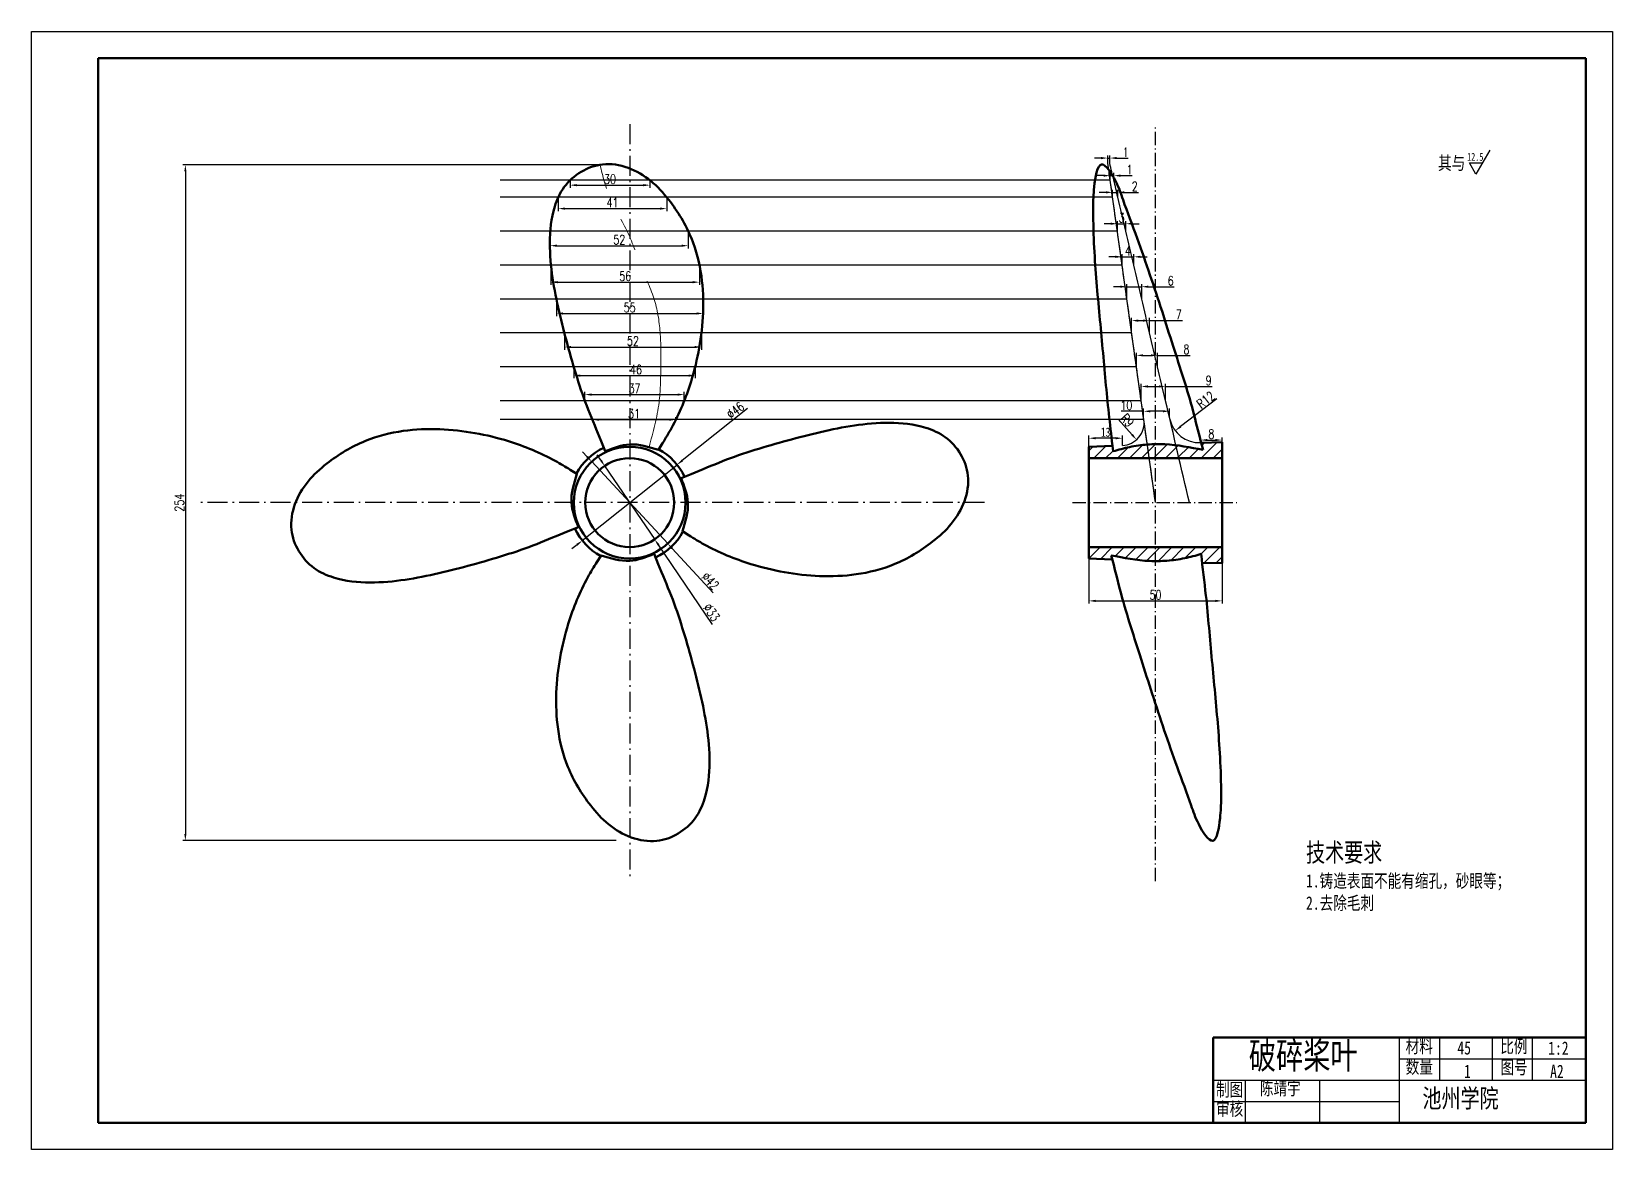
# Model space of a CAD drawing. Header units: millimetres. Extents: x 1792 to 7248, y 521 to 3207.
# Drawn here: x 2892 to 3486, y 521 to 941 of the extents above; entities that cross this region are included whole.
import ezdxf

# ---------------------------------------------------------------- set-up
doc = ezdxf.new("R2010")
doc.units = ezdxf.units.MM
for name, pattern in [('CEN10', [15.8, 10, -2.5, 0.8, -2.5]), ('CENTER', [50.8, 31.75, -6.35, 6.35, -6.35]), ('CENTERX2', [101.6, 63.5, -12.7, 12.7, -12.7])]:
    doc.linetypes.add(name, pattern=pattern)
doc.layers.add('0CENTER', color=3, linetype='CENTER')
doc.layers.add('TEXT', color=4, linetype='Continuous')
for name, color, linetype, lineweight in [('文字层', 7, 'Continuous', 25), ('标注层', 3, 'Continuous', 25), ('点划线', 1, 'CENTERX2', 9), ('粗实线', 7, 'Continuous', 50)]:
    doc.layers.add(name, color=color, linetype=linetype, lineweight=lineweight)
doc.styles.get("Standard").update_dxf_attribs({"font": 'txt.shx', "width": 0.75, "bigfont": 'gbcbig.shx'})
doc.dimstyles.new('GB-3.5', dxfattribs={"dimtxt": 3.5, "dimasz": 2.5, "dimexe": 1, "dimexo": 0, "dimgap": 0.5, "dimtad": 1, "dimdec": 0, "dimdsep": 46, "dimtxsty": 'Standard', "dimcen": 0, "dimclrt": 7, "dimadec": 0, "dimazin": 2, "dimtfac": 1, "dimtdec": 0, "dimtmove": 0, "dimatfit": 3, "dimfxl": 1, "dimarcsym": 0})

# ---------------------------------------------------------------- blocks, each defined once
blk = doc.blocks.new('*D12')
at = {"color": 0, "lineweight": -2, "transparency": 16777216}
for p, q in [((3293.62, 893.59), (3291.12, 893.59)), ((3296.12, 891.61), (3296.12, 894.59)), ((3296.12, 893.59), (3296.89, 893.59)), ((3296.89, 891.61), (3296.89, 894.59)), ((3299.39, 893.59), (3303.76, 893.59))]:
    blk.add_line(p, q, dxfattribs=at)
at = {"color": 0, "transparency": 16777216}
for points in [[(3293.62, 894), (3293.62, 893.17), (3296.12, 893.59)], [(3299.39, 894), (3299.39, 893.17), (3296.89, 893.59)]]:
    blk.add_solid(points, dxfattribs=at)
at = {"layer": 'Defpoints', "color": 0, "transparency": 16777216}
for p in [(3296.12, 891.61), (3296.89, 893.59), (3296.89, 891.61)]:
    blk.add_point(p, dxfattribs=at)
at = {"color": 7, "transparency": 16777216, "insert": (3302.82, 895.84), "char_height": 3.5, "attachment_point": 5}
blk.add_mtext('1', dxfattribs=at)
blk = doc.blocks.new('*D13')
at = {"color": 0, "lineweight": -2, "transparency": 16777216}
for p, q in [((3294.52, 886.99), (3292.02, 886.99)), ((3297.02, 885.24), (3297.02, 887.99)), ((3297.02, 886.99), (3298.4, 886.99)), ((3298.4, 885.24), (3298.4, 887.99)), ((3300.9, 886.99), (3305.27, 886.99))]:
    blk.add_line(p, q, dxfattribs=at)
at = {"color": 0, "transparency": 16777216}
for points in [[(3294.52, 887.4), (3294.52, 886.57), (3297.02, 886.99)], [(3300.9, 887.4), (3300.9, 886.57), (3298.4, 886.99)]]:
    blk.add_solid(points, dxfattribs=at)
at = {"layer": 'Defpoints', "color": 0, "transparency": 16777216}
for p in [(3297.02, 885.24), (3298.4, 886.99), (3298.4, 885.24)]:
    blk.add_point(p, dxfattribs=at)
at = {"color": 7, "transparency": 16777216, "insert": (3304.33, 889.24), "char_height": 3.5, "attachment_point": 5}
blk.add_mtext('1', dxfattribs=at)
blk = doc.blocks.new('*D14')
at = {"color": 0, "lineweight": -2, "transparency": 16777216}
for p, q in [((3295.41, 880.7), (3292.91, 880.7)), ((3297.91, 878.86), (3297.91, 881.7)), ((3297.91, 880.7), (3299.88, 880.7)), ((3299.88, 878.86), (3299.88, 881.7)), ((3302.38, 880.7), (3307.63, 880.7))]:
    blk.add_line(p, q, dxfattribs=at)
at = {"color": 0, "transparency": 16777216}
for points in [[(3295.41, 881.12), (3295.41, 880.28), (3297.91, 880.7)], [(3302.38, 881.12), (3302.38, 880.28), (3299.88, 880.7)]]:
    blk.add_solid(points, dxfattribs=at)
at = {"layer": 'Defpoints', "color": 0, "transparency": 16777216}
for p in [(3299.88, 880.7), (3297.91, 878.86), (3299.88, 878.86)]:
    blk.add_point(p, dxfattribs=at)
at = {"color": 7, "transparency": 16777216, "insert": (3306.25, 882.95), "char_height": 3.5, "attachment_point": 5}
blk.add_mtext('2', dxfattribs=at)
blk = doc.blocks.new('*D15')
at = {"color": 0, "lineweight": -2, "transparency": 16777216}
for p, q in [((3297.2, 868.91), (3294.7, 868.91)), ((3299.7, 866.11), (3299.7, 869.91)), ((3299.7, 868.91), (3302.87, 868.91)), ((3302.87, 866.11), (3302.87, 869.91)), ((3305.37, 868.91), (3307.87, 868.91))]:
    blk.add_line(p, q, dxfattribs=at)
at = {"color": 0, "transparency": 16777216}
for points in [[(3297.2, 869.33), (3297.2, 868.49), (3299.7, 868.91)], [(3305.37, 869.33), (3305.37, 868.49), (3302.87, 868.91)]]:
    blk.add_solid(points, dxfattribs=at)
at = {"layer": 'Defpoints', "color": 0, "transparency": 16777216}
for p in [(3302.87, 868.91), (3299.7, 866.11), (3302.87, 866.11)]:
    blk.add_point(p, dxfattribs=at)
at = {"color": 7, "transparency": 16777216, "insert": (3301.29, 871.16), "char_height": 3.5, "attachment_point": 5}
blk.add_mtext('3', dxfattribs=at)
blk = doc.blocks.new('*D16')
at = {"color": 0, "lineweight": -2, "transparency": 16777216}
for p, q in [((3299, 856.48), (3296.5, 856.48)), ((3301.5, 853.36), (3301.5, 857.48)), ((3301.5, 856.48), (3305.86, 856.48)), ((3305.86, 853.36), (3305.86, 857.48)), ((3308.36, 856.48), (3310.86, 856.48))]:
    blk.add_line(p, q, dxfattribs=at)
at = {"color": 0, "transparency": 16777216}
for points in [[(3299, 856.9), (3299, 856.07), (3301.5, 856.48)], [(3308.36, 856.9), (3308.36, 856.07), (3305.86, 856.48)]]:
    blk.add_solid(points, dxfattribs=at)
at = {"layer": 'Defpoints', "color": 0, "transparency": 16777216}
for p in [(3305.86, 856.48), (3301.5, 853.36), (3305.86, 853.36)]:
    blk.add_point(p, dxfattribs=at)
at = {"color": 7, "transparency": 16777216, "insert": (3303.68, 858.73), "char_height": 3.5, "attachment_point": 5}
blk.add_mtext('4', dxfattribs=at)
blk = doc.blocks.new('*D17')
at = {"color": 0, "lineweight": -2, "transparency": 16777216}
for p, q in [((3300.79, 845.25), (3298.29, 845.25)), ((3303.29, 840.61), (3303.29, 846.25)), ((3303.29, 845.25), (3308.85, 845.25)), ((3308.85, 840.61), (3308.85, 846.25)), ((3311.35, 845.25), (3321.08, 845.25))]:
    blk.add_line(p, q, dxfattribs=at)
at = {"color": 0, "transparency": 16777216}
for points in [[(3300.79, 845.66), (3300.79, 844.83), (3303.29, 845.25)], [(3311.35, 845.66), (3311.35, 844.83), (3308.85, 845.25)]]:
    blk.add_solid(points, dxfattribs=at)
at = {"layer": 'Defpoints', "color": 0, "transparency": 16777216}
for p in [(3308.85, 845.25), (3303.29, 840.61), (3308.85, 840.61)]:
    blk.add_point(p, dxfattribs=at)
at = {"color": 7, "transparency": 16777216, "insert": (3319.7, 847.5), "char_height": 3.5, "attachment_point": 5}
blk.add_mtext('6', dxfattribs=at)
blk = doc.blocks.new('*D18')
at = {"color": 0, "lineweight": -2, "transparency": 16777216}
for p, q in [((3305.08, 827.86), (3305.08, 833.5)), ((3307.58, 832.5), (3309.34, 832.5)), ((3311.84, 827.86), (3311.84, 833.5)), ((3311.84, 832.5), (3324.16, 832.5))]:
    blk.add_line(p, q, dxfattribs=at)
at = {"color": 0, "transparency": 16777216}
for points in [[(3307.58, 832.92), (3307.58, 832.08), (3305.08, 832.5)], [(3309.34, 832.92), (3309.34, 832.08), (3311.84, 832.5)]]:
    blk.add_solid(points, dxfattribs=at)
at = {"layer": 'Defpoints', "color": 0, "transparency": 16777216}
for p in [(3311.84, 832.5), (3305.08, 827.86), (3311.84, 827.86)]:
    blk.add_point(p, dxfattribs=at)
at = {"color": 7, "transparency": 16777216, "insert": (3322.79, 834.75), "char_height": 3.5, "attachment_point": 5}
blk.add_mtext('7', dxfattribs=at)
blk = doc.blocks.new('*D19')
at = {"color": 0, "lineweight": -2, "transparency": 16777216}
for p, q in [((3306.87, 815.11), (3306.87, 820.45)), ((3314.83, 815.11), (3314.83, 820.45)), ((3309.37, 819.45), (3312.33, 819.45)), ((3314.83, 819.45), (3327.06, 819.45))]:
    blk.add_line(p, q, dxfattribs=at)
at = {"color": 0, "transparency": 16777216}
for points in [[(3309.37, 819.87), (3309.37, 819.03), (3306.87, 819.45)], [(3312.33, 819.87), (3312.33, 819.03), (3314.83, 819.45)]]:
    blk.add_solid(points, dxfattribs=at)
at = {"layer": 'Defpoints', "color": 0, "transparency": 16777216}
for p in [(3306.87, 815.11), (3314.83, 819.45), (3314.83, 815.11)]:
    blk.add_point(p, dxfattribs=at)
at = {"color": 7, "transparency": 16777216, "insert": (3325.68, 821.7), "char_height": 3.5, "attachment_point": 5}
blk.add_mtext('8', dxfattribs=at)
blk = doc.blocks.new('*D20')
at = {"color": 0, "lineweight": -2, "transparency": 16777216}
for p, q in [((3308.66, 802.36), (3308.66, 808.76)), ((3317.82, 802.36), (3317.82, 808.76)), ((3311.16, 807.76), (3315.32, 807.76)), ((3317.82, 807.76), (3335.35, 807.76))]:
    blk.add_line(p, q, dxfattribs=at)
at = {"color": 0, "transparency": 16777216}
for points in [[(3311.16, 808.18), (3311.16, 807.34), (3308.66, 807.76)], [(3315.32, 808.18), (3315.32, 807.34), (3317.82, 807.76)]]:
    blk.add_solid(points, dxfattribs=at)
at = {"layer": 'Defpoints', "color": 0, "transparency": 16777216}
for p in [(3308.66, 802.36), (3317.82, 807.76), (3317.82, 802.36)]:
    blk.add_point(p, dxfattribs=at)
at = {"color": 7, "transparency": 16777216, "insert": (3333.98, 810.01), "char_height": 3.5, "attachment_point": 5}
blk.add_mtext('9', dxfattribs=at)
blk = doc.blocks.new('*D21')
at = {"color": 0, "lineweight": -2, "transparency": 16777216}
for p, q in [((3289.04, 743.11), (3289.04, 726.19)), ((3339.04, 741.31), (3339.04, 726.19)), ((3291.54, 727.19), (3336.54, 727.19))]:
    blk.add_line(p, q, dxfattribs=at)
at = {"color": 0, "transparency": 16777216}
for points in [[(3291.54, 727.61), (3291.54, 726.77), (3289.04, 727.19)], [(3336.54, 727.61), (3336.54, 726.77), (3339.04, 727.19)]]:
    blk.add_solid(points, dxfattribs=at)
at = {"layer": 'Defpoints', "color": 0, "transparency": 16777216}
for p in [(3289.04, 743.11), (3339.04, 741.31), (3339.04, 727.19)]:
    blk.add_point(p, dxfattribs=at)
at = {"color": 7, "transparency": 16777216, "insert": (3314.04, 729.44), "char_height": 3.5, "attachment_point": 5}
blk.add_mtext('50', dxfattribs=at)
blk = doc.blocks.new('*D22')
at = {"color": 0, "lineweight": -2, "transparency": 16777216}
blk.add_line((3299.99, 795.51), (3305.23, 789.63), dxfattribs=at)
at = {"color": 0, "transparency": 16777216}
blk.add_solid([(3305.54, 789.91), (3304.92, 789.35), (3306.9, 787.77)], dxfattribs=at)
at = {"layer": 'Defpoints', "color": 0, "transparency": 16777216}
for p in [(3301.24, 794.11), (3306.9, 787.77)]:
    blk.add_point(p, dxfattribs=at)
at = {"color": 7, "transparency": 16777216, "insert": (3303.46, 795), "char_height": 3.5, "attachment_point": 5, "rotation": 311.74114}
blk.add_mtext('R9', dxfattribs=at)
blk = doc.blocks.new('*D23')
at = {"color": 0, "lineweight": -2, "transparency": 16777216}
for p, q in [((3309.56, 798.44), (3301.08, 798.44)), ((3309.56, 795.99), (3309.56, 799.44)), ((3316.81, 798.44), (3312.06, 798.44)), ((3319.31, 795.99), (3319.31, 799.44))]:
    blk.add_line(p, q, dxfattribs=at)
at = {"color": 0, "transparency": 16777216}
for points in [[(3312.06, 798.86), (3312.06, 798.03), (3309.56, 798.44)], [(3316.81, 798.86), (3316.81, 798.03), (3319.31, 798.44)]]:
    blk.add_solid(points, dxfattribs=at)
at = {"layer": 'Defpoints', "color": 0, "transparency": 16777216}
for p in [(3309.56, 795.99), (3319.31, 798.44), (3319.31, 795.99)]:
    blk.add_point(p, dxfattribs=at)
at = {"color": 7, "transparency": 16777216, "insert": (3303.11, 800.69), "char_height": 3.5, "attachment_point": 5}
blk.add_mtext('10', dxfattribs=at)
blk = doc.blocks.new('*D24')
at = {"color": 0, "lineweight": -2, "transparency": 16777216}
blk.add_line((3337.09, 803.11), (3323.47, 792.67), dxfattribs=at)
at = {"color": 0, "transparency": 16777216}
blk.add_solid([(3323.21, 793.01), (3323.72, 792.34), (3321.48, 791.15)], dxfattribs=at)
at = {"layer": 'Defpoints', "color": 0, "transparency": 16777216}
for p in [(3330.61, 798.15), (3321.48, 791.15)]:
    blk.add_point(p, dxfattribs=at)
at = {"color": 7, "transparency": 16777216, "insert": (3332.89, 802.73), "char_height": 3.5, "attachment_point": 5, "rotation": 37.46936}
blk.add_mtext('R12', dxfattribs=at)
blk = doc.blocks.new('*D26')
at = {"color": 0, "lineweight": -2, "transparency": 16777216}
for p, q in [((3330.98, 786.66), (3330.98, 788.63)), ((3333.48, 787.63), (3336.54, 787.63)), ((3339.04, 786.88), (3339.04, 788.63))]:
    blk.add_line(p, q, dxfattribs=at)
at = {"color": 0, "transparency": 16777216}
for points in [[(3333.48, 788.04), (3333.48, 787.21), (3330.98, 787.63)], [(3336.54, 788.04), (3336.54, 787.21), (3339.04, 787.63)]]:
    blk.add_solid(points, dxfattribs=at)
at = {"layer": 'Defpoints', "color": 0, "transparency": 16777216}
for p in [(3330.98, 786.66), (3339.04, 787.63), (3339.04, 786.88)]:
    blk.add_point(p, dxfattribs=at)
at = {"color": 7, "transparency": 16777216, "insert": (3335.01, 789.88), "char_height": 3.5, "attachment_point": 5}
blk.add_mtext('8', dxfattribs=at)
blk = doc.blocks.new('*D29')
at = {"layer": 'Defpoints', "color": 0, "transparency": 16777216}
for p in [(3102.18, 779.52), (3130.73, 748.71)]:
    blk.add_point(p, dxfattribs=at)
at = {"layer": '标注层', "color": 0, "lineweight": -2, "transparency": 16777216}
for p, q in [((3100.48, 781.35), (3098.78, 783.18)), ((3102.18, 779.52), (3130.73, 748.71)), ((3147.85, 730.23), (3132.42, 746.88))]:
    blk.add_line(p, q, dxfattribs=at)
at = {"layer": '标注层', "color": 0, "transparency": 16777216}
for points in [[(3100.78, 781.63), (3100.17, 781.07), (3102.18, 779.52)], [(3132.73, 747.16), (3132.12, 746.59), (3130.73, 748.71)]]:
    blk.add_solid(points, dxfattribs=at)
at = {"layer": '标注层', "color": 7, "transparency": 16777216, "insert": (3146.79, 734.69), "char_height": 3.5, "attachment_point": 5, "rotation": 312.81999}
blk.add_mtext('∅42', dxfattribs=at)
blk = doc.blocks.new('*D30')
at = {"layer": 'Defpoints', "color": 0, "transparency": 16777216}
for p in [(3107.05, 777.94), (3125.86, 750.28)]:
    blk.add_point(p, dxfattribs=at)
at = {"layer": '标注层', "color": 0, "lineweight": -2, "transparency": 16777216}
for p, q in [((3105.64, 780.01), (3104.24, 782.08)), ((3107.05, 777.94), (3125.86, 750.28)), ((3147.6, 718.3), (3127.26, 748.22))]:
    blk.add_line(p, q, dxfattribs=at)
at = {"layer": '标注层', "color": 0, "transparency": 16777216}
for points in [[(3105.99, 780.25), (3105.3, 779.78), (3107.05, 777.94)], [(3127.61, 748.45), (3126.92, 747.98), (3125.86, 750.28)]]:
    blk.add_solid(points, dxfattribs=at)
at = {"layer": '标注层', "color": 7, "transparency": 16777216, "insert": (3147.21, 722.88), "char_height": 3.5, "attachment_point": 5, "rotation": 304.2157}
blk.add_mtext('∅33', dxfattribs=at)
blk = doc.blocks.new('*D31')
at = {"layer": 'Defpoints', "color": 0, "transparency": 16777216}
for p in [(3111.35, 891.07), (2949.49, 637.16), (3111.35, 637.16)]:
    blk.add_point(p, dxfattribs=at)
at = {"layer": '标注层', "color": 0, "lineweight": -2, "transparency": 16777216}
for p, q in [((3111.35, 891.07), (2948.49, 891.07)), ((2949.49, 888.57), (2949.49, 639.66)), ((3111.35, 637.16), (2948.49, 637.16))]:
    blk.add_line(p, q, dxfattribs=at)
at = {"layer": '标注层', "color": 0, "transparency": 16777216}
for points in [[(2949.08, 888.57), (2949.91, 888.57), (2949.49, 891.07)], [(2949.08, 639.66), (2949.91, 639.66), (2949.49, 637.16)]]:
    blk.add_solid(points, dxfattribs=at)
at = {"layer": '标注层', "color": 7, "transparency": 16777216, "insert": (2947.24, 764.11), "char_height": 3.5, "attachment_point": 5, "rotation": 90}
blk.add_mtext('254', dxfattribs=at)
blk = doc.blocks.new('*D32')
at = {"layer": 'Defpoints', "color": 0, "transparency": 16777216}
for p in [(3094.06, 885.24), (3124.06, 885.24), (3124.06, 883.4)]:
    blk.add_point(p, dxfattribs=at)
at = {"layer": '标注层', "color": 0, "lineweight": -2, "transparency": 16777216}
for p, q in [((3094.06, 885.24), (3094.06, 882.4)), ((3124.06, 885.24), (3124.06, 882.4)), ((3096.56, 883.4), (3121.56, 883.4))]:
    blk.add_line(p, q, dxfattribs=at)
at = {"layer": '标注层', "color": 0, "transparency": 16777216}
for points in [[(3096.56, 883.82), (3096.56, 882.98), (3094.06, 883.4)], [(3121.56, 883.82), (3121.56, 882.98), (3124.06, 883.4)]]:
    blk.add_solid(points, dxfattribs=at)
at = {"layer": '标注层', "color": 7, "transparency": 16777216, "insert": (3109.06, 885.65), "char_height": 3.5, "attachment_point": 5}
blk.add_mtext('30', dxfattribs=at)
blk = doc.blocks.new('*D33')
at = {"layer": 'Defpoints', "color": 0, "transparency": 16777216}
for p in [(3089.64, 878.86), (3130.36, 878.86), (3130.36, 874.59)]:
    blk.add_point(p, dxfattribs=at)
at = {"layer": '标注层', "color": 0, "lineweight": -2, "transparency": 16777216}
for p, q in [((3089.64, 878.86), (3089.64, 873.59)), ((3092.14, 874.59), (3127.86, 874.59)), ((3130.36, 878.86), (3130.36, 873.59))]:
    blk.add_line(p, q, dxfattribs=at)
at = {"layer": '标注层', "color": 0, "transparency": 16777216}
for points in [[(3092.14, 875.01), (3092.14, 874.18), (3089.64, 874.59)], [(3127.86, 875.01), (3127.86, 874.18), (3130.36, 874.59)]]:
    blk.add_solid(points, dxfattribs=at)
at = {"layer": '标注层', "color": 7, "transparency": 16777216, "insert": (3110, 876.84), "char_height": 3.5, "attachment_point": 5}
blk.add_mtext('41', dxfattribs=at)
blk = doc.blocks.new('*D34')
at = {"layer": 'Defpoints', "color": 0, "transparency": 16777216}
for p in [(3086.62, 866.11), (3138.46, 866.11), (3138.46, 860.66)]:
    blk.add_point(p, dxfattribs=at)
at = {"layer": '标注层', "color": 0, "lineweight": -2, "transparency": 16777216}
for p, q in [((3086.62, 866.11), (3086.62, 859.66)), ((3138.46, 866.11), (3138.46, 859.66)), ((3089.12, 860.66), (3135.96, 860.66))]:
    blk.add_line(p, q, dxfattribs=at)
at = {"layer": '标注层', "color": 0, "transparency": 16777216}
for points in [[(3089.12, 861.08), (3089.12, 860.24), (3086.62, 860.66)], [(3135.96, 861.08), (3135.96, 860.24), (3138.46, 860.66)]]:
    blk.add_solid(points, dxfattribs=at)
at = {"layer": '标注层', "color": 7, "transparency": 16777216, "insert": (3112.54, 862.91), "char_height": 3.5, "attachment_point": 5}
blk.add_mtext('52', dxfattribs=at)
blk = doc.blocks.new('*D35')
at = {"layer": 'Defpoints', "color": 0, "transparency": 16777216}
for p in [(3086.88, 853.36), (3142.66, 853.36), (3142.66, 846.95)]:
    blk.add_point(p, dxfattribs=at)
at = {"layer": '标注层', "color": 0, "lineweight": -2, "transparency": 16777216}
for p, q in [((3086.88, 853.36), (3086.88, 845.95)), ((3142.66, 853.36), (3142.66, 845.95)), ((3089.38, 846.95), (3140.16, 846.95))]:
    blk.add_line(p, q, dxfattribs=at)
at = {"layer": '标注层', "color": 0, "transparency": 16777216}
for points in [[(3089.38, 847.37), (3089.38, 846.54), (3086.88, 846.95)], [(3140.16, 847.37), (3140.16, 846.54), (3142.66, 846.95)]]:
    blk.add_solid(points, dxfattribs=at)
at = {"layer": '标注层', "color": 7, "transparency": 16777216, "insert": (3114.77, 849.2), "char_height": 3.5, "attachment_point": 5}
blk.add_mtext('56', dxfattribs=at)
blk = doc.blocks.new('*D36')
at = {"layer": 'Defpoints', "color": 0, "transparency": 16777216}
for p in [(3088.9, 840.61), (3144.06, 840.61), (3144.06, 835.19)]:
    blk.add_point(p, dxfattribs=at)
at = {"layer": '标注层', "color": 0, "lineweight": -2, "transparency": 16777216}
for p, q in [((3088.9, 840.61), (3088.9, 834.19)), ((3144.06, 840.61), (3144.06, 834.19)), ((3091.4, 835.19), (3141.56, 835.19))]:
    blk.add_line(p, q, dxfattribs=at)
at = {"layer": '标注层', "color": 0, "transparency": 16777216}
for points in [[(3091.4, 835.6), (3091.4, 834.77), (3088.9, 835.19)], [(3141.56, 835.6), (3141.56, 834.77), (3144.06, 835.19)]]:
    blk.add_solid(points, dxfattribs=at)
at = {"layer": '标注层', "color": 7, "transparency": 16777216, "insert": (3116.45, 837.44), "char_height": 3.5, "attachment_point": 5}
blk.add_mtext('55', dxfattribs=at)
blk = doc.blocks.new('*D37')
at = {"layer": 'Defpoints', "color": 0, "transparency": 16777216}
for p in [(3091.91, 827.86), (3143.41, 827.86), (3143.41, 822.58)]:
    blk.add_point(p, dxfattribs=at)
at = {"layer": '标注层', "color": 0, "lineweight": -2, "transparency": 16777216}
for p, q in [((3091.91, 827.86), (3091.91, 821.58)), ((3143.41, 827.86), (3143.41, 821.58)), ((3094.41, 822.58), (3140.91, 822.58))]:
    blk.add_line(p, q, dxfattribs=at)
at = {"layer": '标注层', "color": 0, "transparency": 16777216}
for points in [[(3094.41, 822.99), (3094.41, 822.16), (3091.91, 822.58)], [(3140.91, 822.99), (3140.91, 822.16), (3143.41, 822.58)]]:
    blk.add_solid(points, dxfattribs=at)
at = {"layer": '标注层', "color": 7, "transparency": 16777216, "insert": (3117.66, 824.83), "char_height": 3.5, "attachment_point": 5}
blk.add_mtext('52', dxfattribs=at)
blk = doc.blocks.new('*D38')
at = {"layer": 'Defpoints', "color": 0, "transparency": 16777216}
for p in [(3095.45, 815.11), (3141.06, 815.11), (3141.06, 811.86)]:
    blk.add_point(p, dxfattribs=at)
at = {"layer": '标注层', "color": 0, "lineweight": -2, "transparency": 16777216}
for p, q in [((3095.45, 815.11), (3095.45, 810.86)), ((3141.06, 815.11), (3141.06, 810.86)), ((3097.95, 811.86), (3138.56, 811.86))]:
    blk.add_line(p, q, dxfattribs=at)
at = {"layer": '标注层', "color": 0, "transparency": 16777216}
for points in [[(3097.95, 812.27), (3097.95, 811.44), (3095.45, 811.86)], [(3138.56, 812.27), (3138.56, 811.44), (3141.06, 811.86)]]:
    blk.add_solid(points, dxfattribs=at)
at = {"layer": '标注层', "color": 7, "transparency": 16777216, "insert": (3118.81, 814.11), "char_height": 3.5, "attachment_point": 5}
blk.add_mtext('46', dxfattribs=at)
blk = doc.blocks.new('*D39')
at = {"layer": 'Defpoints', "color": 0, "transparency": 16777216}
for p in [(3102.4, 795.29), (3133.8, 795.29), (3133.8, 795.29)]:
    blk.add_point(p, dxfattribs=at)
at = {"layer": '标注层', "color": 0, "lineweight": -2, "transparency": 16777216}
for p, q in [((3102.4, 795.29), (3102.4, 796.29)), ((3133.8, 795.29), (3133.8, 796.29)), ((3104.9, 795.29), (3131.3, 795.29))]:
    blk.add_line(p, q, dxfattribs=at)
at = {"layer": '标注层', "color": 0, "transparency": 16777216}
for points in [[(3104.9, 795.71), (3104.9, 794.87), (3102.4, 795.29)], [(3131.3, 795.71), (3131.3, 794.87), (3133.8, 795.29)]]:
    blk.add_solid(points, dxfattribs=at)
at = {"layer": '标注层', "color": 7, "transparency": 16777216, "insert": (3118.1, 797.54), "char_height": 3.5, "attachment_point": 5}
blk.add_mtext('31', dxfattribs=at)

msp = doc.modelspace()

# ---------------------------------------------------------------- hatches: boundary and pattern name
at = {"layer": '标注层'}
h = msp.add_hatch(dxfattribs=at)
h.set_pattern_fill('ANSI31', color=256, style=0)
edge = h.paths.add_edge_path()
edge.add_spline(control_points=[(3311.68451, 780.83811), (3311.44334, 782.55544), (3311.20231, 784.2728), (3310.96135, 785.99016)], knot_values=[16.889535731, 16.889535731, 16.889535731, 16.889535731, 22.092091968, 22.092091968, 22.092091968, 22.092091968], degree=3, periodic=0)
edge.add_spline(control_points=[(3310.96135, 785.99016), (3308.72465, 785.72045), (3304.37211, 785.1954), (3300.15819, 783.98761), (3298.10971, 783.40048)], knot_values=[0, 0, 0, 0, 6.746446153, 13.128455593, 13.128455593, 13.128455593, 13.128455593], degree=3, periodic=0)
edge.add_line((3298.10971, 783.40048), (3297.87372, 785.46697))
edge.add_line((3297.87372, 785.46697), (3289.53983, 785.13361))
edge.add_line((3289.53983, 785.13361), (3289.03983, 785.11361))
edge.add_line((3289.03983, 785.11361), (3289.03983, 780.83811))
edge.add_line((3289.03983, 780.83811), (3311.68451, 780.83811))
h = msp.add_hatch(dxfattribs=at)
h.set_pattern_fill('ANSI31', color=256, style=0)
edge = h.paths.add_edge_path()
edge.add_spline(control_points=[(3314.03983, 786.06877), (3313.01575, 786.05338), (3311.99055, 786.022), (3310.96535, 785.99063)], knot_values=[0.000136404, 0.000136404, 0.000136404, 0.000136404, 3.07074675, 3.07074675, 3.07074675, 3.07074675], degree=3, periodic=0)
edge.add_line((3310.96535, 785.99063), (3311.68946, 780.83811))
edge.add_line((3311.68946, 780.83811), (3314.03983, 780.83811))
edge.add_line((3314.03983, 780.83811), (3314.03983, 786.06877))
edge = h.paths.add_edge_path()
edge.add_spline(control_points=[(3321.71857, 785.69027), (3320.32084, 785.85776), (3317.76791, 786.0794), (3315.20002, 786.08621), (3314.03983, 786.06877)], knot_values=[3.07074675, 3.07074675, 3.07074675, 3.07074675, 7.30107617, 10.77977412, 10.77977412, 10.77977412, 10.77977412], degree=3, periodic=0)
edge.add_line((3314.03983, 786.06877), (3314.03983, 780.83811))
edge.add_line((3314.03983, 780.83811), (3322.85408, 780.83811))
edge.add_spline(control_points=[(3322.85408, 780.83811), (3322.4753, 782.45543), (3322.09685, 784.07283), (3321.71857, 785.69027)], knot_values=[17.18136539, 17.18136539, 17.18136539, 17.18136539, 22.164616271, 22.164616271, 22.164616271, 22.164616271], degree=3, periodic=0)
h = msp.add_hatch(dxfattribs=at)
h.set_pattern_fill('ANSI31', color=256, style=0)
edge = h.paths.add_edge_path()
edge.add_line((3339.03983, 786.88161), (3331.19991, 786.64077))
edge.add_line((3331.19991, 786.64077), (3331.8991, 783.92095))
edge.add_spline(control_points=[(3331.8991, 783.92095), (3328.51191, 784.60152), (3325.12473, 785.2821), (3321.71857, 785.69027)], knot_values=[10.77977412, 10.77977412, 10.77977412, 10.77977412, 21.088757025, 21.088757025, 21.088757025, 21.088757025], degree=3, periodic=0)
edge.add_spline(control_points=[(3321.71857, 785.69027), (3322.09685, 784.07283), (3322.4753, 782.45543), (3322.85408, 780.83811)], knot_values=[17.18136539, 17.18136539, 17.18136539, 17.18136539, 22.164616271, 22.164616271, 22.164616271, 22.164616271], degree=3, periodic=0)
edge.add_line((3322.85408, 780.83811), (3339.03983, 780.83811))
edge.add_line((3339.03983, 780.83811), (3339.03983, 786.88161))
h = msp.add_hatch(dxfattribs=at)
h.set_pattern_fill('ANSI31', color=256, style=0)
edge = h.paths.add_edge_path()
edge.add_line((3314.03983, 747.38911), (3289.03983, 747.38911))
edge.add_line((3289.03983, 747.38911), (3289.03983, 743.09361))
edge.add_line((3289.03983, 743.09361), (3297.8032, 742.76288))
edge.add_spline(control_points=[(3297.8032, 742.76288), (3297.66976, 743.27707), (3297.5353, 743.79099), (3297.39952, 744.30456)], knot_values=[0, 0, 0, 0, 1.593657231, 1.593657231, 1.593657231, 1.593657231], degree=3, periodic=0)
edge.add_spline(control_points=[(3297.39952, 744.30456), (3302.17652, 743.34407), (3307.69609, 742.23428), (3313.28684, 742.14469), (3314.03983, 742.14473)], knot_values=[4.289351573, 4.289351573, 4.289351573, 4.289351573, 18.828663898, 21.088757025, 21.088757025, 21.088757025, 21.088757025], degree=3, periodic=0)
edge.add_line((3314.03983, 742.14473), (3314.03983, 747.38911))
edge = h.paths.add_edge_path()
edge.add_spline(control_points=[(3331.18898, 744.82049), (3331.3025, 743.73093), (3331.4219, 742.64199), (3331.54492, 741.55345)], knot_values=[219.785105539, 219.785105539, 219.785105539, 219.785105539, 223.071506048, 223.071506048, 223.071506048, 223.071506048], degree=3, periodic=0)
edge.add_line((3331.54492, 741.55345), (3339.03983, 741.31361))
edge.add_line((3339.03983, 741.31361), (3339.03983, 747.38911))
edge.add_line((3339.03983, 747.38911), (3314.03983, 747.38911))
edge.add_line((3314.03983, 747.38911), (3314.03983, 742.14473))
edge.add_spline(control_points=[(3314.03983, 742.14473), (3315.46891, 742.14481), (3316.90102, 742.18844), (3318.33313, 742.23208)], knot_values=[0, 0, 0, 0, 4.289351573, 4.289351573, 4.289351573, 4.289351573], degree=3, periodic=0)
edge.add_spline(control_points=[(3318.33313, 742.23208), (3320.57116, 742.50164), (3324.92509, 743.02606), (3329.14042, 744.23364), (3331.18898, 744.82049)], knot_values=[0, 0, 0, 0, 6.750326315, 13.132335755, 13.132335755, 13.132335755, 13.132335755], degree=3, periodic=0)

# ---------------------------------------------------------------- linework, layer by layer
at = {"color": 0}
for p, q in [((3314.03983, 764.11361), (3297.01754, 885.23861)), ((3289.03983, 785.11361), (3289.03983, 789.31583)), ((3299.07684, 788.31583), (3291.53983, 788.31583)), ((3301.57684, 785.61509), (3301.57684, 789.31583))]:
    msp.add_line(p, q, dxfattribs=at)
at = {"color": 2}
for centre, radius, start, end in [((3301.23711, 794.1083), 8.5, 272.29061004, 7.99786079), ((3330.61076, 798.14977), 11.5, 193.18834414, 271.83283951)]:
    msp.add_arc(centre, radius, start, end, dxfattribs=at)
for points, start_tangent, end_tangent in [([(3314.03983, 764.11361), (3308.66413, 802.36361), (3306.87223, 815.11361), (3305.08033, 827.86361), (3303.28883, 840.61361), (3301.49683, 853.36361), (3299.70483, 866.11361), (3297.91283, 878.86361), (3297.01683, 885.24361), (3296.12083, 891.61361)], (-0.139972551, 0.990155384), (-0.134359042, 0.990932716)), ([(3326.78983, 764.11361), (3317.81913, 802.36361), (3314.82823, 815.11361), (3311.83833, 827.86361), (3308.84743, 840.61361), (3305.85753, 853.36361), (3302.86683, 866.11361), (3299.87683, 878.86361), (3298.39383, 885.24361), (3296.88583, 891.61361)], (-0.230473378, 0.973078631), (-0.200100898, 0.979775296))]:
    msp.add_spline(points, degree=3, dxfattribs=dict(start_tangent=start_tangent, end_tangent=end_tangent))
at = {"color": 0}
for points in [[(3291.53983, 788.7325), (3291.53983, 787.89916), (3289.03983, 788.31583)], [(3299.07684, 788.7325), (3299.07684, 787.89916), (3301.57684, 788.31583)]]:
    msp.add_solid(points, dxfattribs=at)
at = {"layer": '0CENTER', "color": 4, "linetype": 'CEN10', "ltscale": 0.75}
for p, q in [((3116.45188, 906.30089), (3116.45188, 621.92222)), ((3249.73924, 764.11361), (2954.6885, 764.11361))]:
    msp.add_line(p, q, dxfattribs=at)
at = {"layer": '0CENTER', "color": 4, "linetype": 'CEN10', "ltscale": 0.5}
for p, q in [((3314.03983, 621.92222), (3314.03983, 906.30089)), ((3282.84068, 764.11361), (3344.58753, 764.11361))]:
    msp.add_line(p, q, dxfattribs=at)
at = {"layer": 'TEXT'}
for p, q in [((3297.01754, 885.23861), (3067.77807, 885.23861)), ((3297.91283, 878.86361), (3067.77807, 878.86361)), ((3299.70483, 866.11361), (3067.77807, 866.11361)), ((3301.49683, 853.36361), (3067.77807, 853.36361)), ((3303.28883, 840.61361), (3067.77807, 840.61361)), ((3305.08033, 827.86361), (3067.77807, 827.86361)), ((3306.87223, 815.11361), (3067.77807, 815.11361)), ((3308.66413, 802.36532), (3067.77807, 802.36532)), ((3309.65443, 795.29096), (3067.77807, 795.29096))]:
    msp.add_line(p, q, dxfattribs=at)
at = {"layer": '文字层'}
for p, q in [((3405.71861, 531.09767), (3405.71861, 563.09767)), ((3420.71861, 563.09767), (3420.71861, 547.09767)), ((3440.71861, 547.09767), (3440.71861, 563.09767)), ((3455.71861, 547.09767), (3455.71861, 563.09767)), ((3405.71861, 555.09767), (3475.71861, 555.09767)), ((3335.71861, 547.09767), (3475.71861, 547.09767)), ((3347.71861, 547.09767), (3347.71861, 531.09767)), ((3375.71861, 547.09767), (3375.71861, 531.09767)), ((3335.71861, 539.09767), (3405.71861, 539.09767))]:
    msp.add_line(p, q, dxfattribs=at)
at = {"layer": '标注层'}
for p, q in [((3431.96497, 891.84053), (3436.96497, 891.84053)), ((3434.46497, 887.53205), (3431.96497, 891.84053)), ((3439.68722, 896.53205), (3434.46497, 887.53205)), ((3099.61676, 802.36532), (3099.61676, 805.71256)), ((3102.11676, 804.71256), (3134.45887, 804.71256)), ((3136.95887, 802.36532), (3136.95887, 805.71256)), ((3160.69169, 799.50393), (3136.20819, 779.91798)), ((3098.64777, 749.87094), (3134.25599, 778.35628)), ((3096.69556, 748.30924), (3094.74336, 746.74754))]:
    msp.add_line(p, q, dxfattribs=at)
msp.add_lwpolyline([(2891.71861, 941.09767), (3485.71861, 941.09767), (3485.71861, 521.09767), (2891.71861, 521.09767)], close=True, dxfattribs=at)
for points in [[(3102.11676, 805.12923), (3102.11676, 804.29589), (3099.61676, 804.71256)], [(3134.45887, 805.12923), (3134.45887, 804.29589), (3136.95887, 804.71256)], [(3135.94791, 780.24335), (3136.46847, 779.59261), (3134.25599, 778.35628)], [(3096.43528, 748.63461), (3096.95585, 747.98387), (3098.64777, 749.87094)]]:
    msp.add_solid(points, dxfattribs=at)
at = {"layer": '点划线', "color": 6}
msp.add_spline([(3123.72577, 784.98217), (3127.49359, 801.81945), (3128.13746, 814.56941), (3127.94659, 827.31929), (3125.78259, 840.06945), (3120.75177, 852.81945), (3115.76159, 865.56945), (3109.18509, 878.31945), (3105.29959, 891.06945)], degree=3, dxfattribs=at)
at = {"layer": '粗实线'}
for p, q in [((2916.71861, 931.09767), (2916.71861, 531.09767)), ((2916.71861, 931.09767), (3475.71861, 931.09767)), ((3475.71861, 931.09767), (3475.71861, 531.09767)), ((3289.03983, 780.83811), (3339.03983, 780.83811)), ((3289.03983, 747.38911), (3339.03983, 747.38911)), ((3335.71861, 563.09767), (3335.71861, 531.09767)), ((3335.71861, 563.09767), (3410.71861, 563.09767)), ((3410.71861, 563.09767), (3475.71861, 563.09767)), ((3475.71861, 531.09767), (2916.71861, 531.09767))]:
    msp.add_line(p, q, dxfattribs=at)
at = {"layer": '粗实线', "color": 1}
for p, q in [((3105.71188, 787.24361), (3107.28768, 783.40048)), ((3297.67083, 787.24361), (3297.87372, 785.46697)), ((3094.12888, 776.44361), (3096.64453, 774.88969)), ((3093.32188, 753.37361), (3097.16501, 754.94941)), ((3138.77488, 751.78361), (3136.25922, 753.33753)), ((3104.12188, 741.79061), (3105.67579, 744.30627))]:
    msp.add_line(p, q, dxfattribs=at)
at = {"layer": '粗实线', "color": 1, "lineweight": 50}
for p, q in [((3128.78188, 786.43661), (3127.22796, 783.92095)), ((3297.87372, 785.46697), (3289.03983, 785.11361)), ((3289.03983, 785.11361), (3289.03983, 743.11361)), ((3298.10971, 783.40048), (3297.87372, 785.46697)), ((3331.8991, 783.92095), (3331.00483, 787.39961)), ((3339.03983, 786.88161), (3331.19991, 786.64077)), ((3339.03983, 786.88161), (3339.03983, 741.31361)), ((3139.58188, 774.85361), (3135.73874, 773.27781)), ((3127.19188, 740.98361), (3125.61608, 744.82674)), ((3297.8032, 742.76288), (3289.03983, 743.09361)), ((3339.03983, 741.31361), (3331.54492, 741.55345))]:
    msp.add_line(p, q, dxfattribs=at)
msp.add_circle((3116.45188, 764.11361), 21, dxfattribs=at)
at = {"layer": '粗实线'}
msp.add_circle((3116.45188, 764.11361), 16.7245, dxfattribs=at)
at = {"layer": '粗实线', "color": 1, "lineweight": 50}
for start, end in [(115.216714, 151.41704403), (25.216714, 61.41704403), (205.216714, 241.41704403), (295.216714, 331.41704403)]:
    msp.add_arc((3116.45188, 764.11361), 22.8, start, end, dxfattribs=at)
for points, start_tangent, end_tangent in [([(3128.78188, 786.43661), (3132.14308, 792.10854), (3139.52188, 809.59961), (3142.58188, 822.26361), (3144.02188, 835.47061), (3143.38188, 849.20461), (3139.63188, 863.44561), (3131.10188, 877.92361), (3124.39188, 884.97361), (3106.27188, 891.20361), (3091.88188, 882.72361), (3088.31888, 875.36361), (3086.44288, 861.59961), (3087.48688, 848.53261), (3089.93188, 835.86761), (3093.09188, 823.42761), (3096.67188, 811.12061), (3100.87188, 799.04761), (3105.71188, 787.24361)], (0.540792444, 0.841156069), (0.363353352, -0.931651406)), ([(3331.00483, 787.39961), (3328.17883, 798.39261), (3324.54783, 810.80061), (3320.65823, 822.87361), (3316.50373, 836.00861), (3311.95243, 849.67761), (3307.14023, 863.44561), (3301.84783, 877.92361), (3299.03283, 884.97361), (3293.76783, 891.20361), (3291.00783, 882.72361), (3290.62483, 875.36361), (3290.91783, 861.59961), (3291.77183, 848.53261), (3292.86983, 835.86761), (3294.03983, 823.42761), (3295.15183, 811.12061), (3296.32283, 799.04761), (3297.67083, 787.24361)], (-0.255600737, 0.966782428), (0.103631558, -0.994615755)), ([(3094.12888, 776.44361), (3088.45695, 779.80481), (3070.96588, 787.18361), (3058.30188, 790.24361), (3045.09488, 791.68361), (3031.36088, 791.04361), (3017.11988, 787.29361), (3002.64188, 778.76361), (2995.59188, 772.05361), (2989.36188, 753.93361), (2997.84188, 739.54361), (3005.20188, 735.98061), (3018.96588, 734.10461), (3032.03288, 735.14861), (3044.69788, 737.59361), (3057.13788, 740.75361), (3069.44488, 744.33361), (3081.51788, 748.53361), (3093.32188, 753.37361)], (-0.841156069, 0.540792444), (0.931651406, 0.363353352)), ([(3138.77488, 751.78361), (3144.44681, 748.42241), (3161.93788, 741.04361), (3174.60188, 737.98361), (3187.80888, 736.54361), (3201.54288, 737.18361), (3215.78388, 740.93361), (3230.26188, 749.46361), (3237.31188, 756.17361), (3243.54188, 774.29361), (3235.06188, 788.68361), (3227.70188, 792.24661), (3213.93788, 794.12261), (3200.87088, 793.07861), (3188.20588, 790.63361), (3175.76588, 787.47361), (3163.45888, 783.89361), (3151.38588, 779.69361), (3139.58188, 774.85361)], (0.841156069, -0.540792444), (-0.931651406, -0.363353352)), ([(3297.39952, 744.30456), (3301.12245, 729.83461), (3304.75345, 717.42661), (3308.64305, 705.35361), (3312.79755, 692.21861), (3317.34885, 678.54961), (3322.16105, 664.78161), (3327.45345, 650.30361), (3330.26845, 643.25361), (3335.53345, 637.02361), (3338.29345, 645.50361), (3338.67645, 652.86361), (3338.38345, 666.62761), (3337.52945, 679.69461), (3336.43145, 692.35961), (3335.26145, 704.79961), (3334.14945, 717.10661), (3332.97845, 729.17961), (3331.18898, 744.82049)], (0.255600737, -0.966782428), (-0.103631558, 0.994615755)), ([(3104.12188, 741.79061), (3100.76067, 736.11868), (3093.38188, 718.62761), (3090.32188, 705.96361), (3088.88188, 692.75661), (3089.52188, 679.02261), (3093.27188, 664.78161), (3101.80188, 650.30361), (3108.51188, 643.25361), (3126.63188, 637.02361), (3141.02188, 645.50361), (3144.58488, 652.86361), (3146.46088, 666.62761), (3145.41688, 679.69461), (3142.97188, 692.35961), (3139.81188, 704.79961), (3136.23188, 717.10661), (3132.03188, 729.17961), (3127.19188, 740.98361)], (-0.540792444, -0.841156069), (-0.363353352, 0.931651406))]:
    msp.add_spline(points, degree=3, dxfattribs=dict(at, start_tangent=start_tangent, end_tangent=end_tangent))
for points in [[(3107.28768, 783.40048), (3116.45188, 785.99063), (3127.22796, 783.92095)], [(3298.10971, 783.40048), (3304.28789, 785.00053), (3310.96521, 785.99063)], [(3310.96521, 785.99063), (3317.5145, 786.03632), (3331.8991, 783.92095)], [(3097.16501, 754.94941), (3094.57486, 764.11361), (3096.64453, 774.88969)], [(3135.73874, 773.27781), (3138.32889, 764.11361), (3136.25922, 753.33753)], [(3125.61608, 744.82674), (3116.45188, 742.2366), (3105.67579, 744.30627)], [(3318.33313, 742.23208), (3311.78384, 742.18726), (3297.39952, 744.30456)], [(3331.18898, 744.82049), (3325.01058, 743.22127), (3318.33313, 742.23208)]]:
    msp.add_spline(points, degree=3, dxfattribs=at)

# ---------------------------------------------------------------- texts
at = {"color": 7, "insert": (3295.30833, 790.56583), "char_height": 3.5, "attachment_point": 5}
msp.add_mtext('{\\Ftxt|c134;13}', dxfattribs=at)
at = {"char_height": 5, "attachment_point": 1}
for s, insert, width in [('{\\fSimSun|b0|i0|c134|p2;45}', (3427.4878, 561.75252), 13.230816), ('{\\fSimSun|b0|i0|c134|p2;1:2}', (3461.59763, 561.626), 16.2736931), ('{\\fSimSun|b0|i0|c134|p2;1}', (3429.95078, 552.90837), 10.7678354), ('{\\fSimSun|b0|i0|c134|p2;A2}', (3462.32089, 552.90837), 13.3977172)]:
    msp.add_mtext(s, dxfattribs=dict(at, insert=insert, width=width))
at = {"layer": '文字层', "attachment_point": 1}
for s, insert, char_height, width in [('{\\fSimSun|b0|i0|c134|p2;\\H1.4x;技术要求\\P\\H0.7143x;1.铸造表面不能有缩孔，砂眼等；\\P2.去除毛刺}', (3370.59568, 636.18042), 5, 123.0626316), ('{\\fSimSun|b0|i0|c134|p2;破碎桨叶}', (3349.0883, 561.38519), 10, 56.6303138), ('{\\fSimSun|b0|i0|c134|p2;材料}', (3408.01231, 562.37094), 5, 11.4639374), ('{\\fSimSun|b0|i0|c134|p2;比例}', (3443.58939, 562.37725), 5, 11.2428081), ('{\\fSimSun|b0|i0|c134|p2;数量}', (3408.03506, 554.63004), 5, 11.4411928), ('{\\fSimSun|b0|i0|c134|p2;图号}', (3443.65566, 554.42975), 5, 12.3486635), ('{\\fSimSun|b0|i0|c134|p2;制图}', (3336.7637, 546.04577), 5, 9.786928), ('{\\fSimSun|b0|i0|c134|p2;陈靖宇}', (3353.26334, 546.53998), 5, 22.4552749), ('{\\fSimSun|b0|i0|c134|p2;池州学院}', (3414.32946, 543.80832), 7, 70), ('{\\fSimSun|b0|i0|c134|p2;审核}', (3336.79598, 538.78522), 5, 10.136705)]:
    msp.add_mtext(s, dxfattribs=dict(at, insert=insert, char_height=char_height, width=width))
at = {"layer": '标注层', "attachment_point": 1}
for s, insert, char_height, width in [('{\\fSimSun|b0|i0|c134|p2;其与}', (3420.21413, 894.22311), 5, 10.8843137), ('{\\fFangSong|b0|i0|c134|p49;12.5}', (3431.12599, 895.55298), 3, 5.0306086)]:
    msp.add_mtext(s, dxfattribs=dict(at, insert=insert, char_height=char_height, width=width))
at = {"layer": '标注层', "color": 7, "insert": (3118.28781, 806.96256), "char_height": 3.5, "attachment_point": 5}
msp.add_mtext('37', dxfattribs=at)
at = {"layer": '标注层', "color": 7, "insert": (3156.16263, 798.7622), "char_height": 3.5, "attachment_point": 5, "rotation": 38.65860424}
msp.add_mtext('∅46', dxfattribs=at)

# ---------------------------------------------------------------- dimensions: what is measured, and where the dimension line sits
at = {"color": 2}
for base, p1, p2, picture, middle in [((3296.88583, 893.58596), (3296.12083, 891.61361), (3296.88583, 891.61361), '*D12', (3302.82333, 895.83596)), ((3298.39505, 886.98572), (3297.01754, 885.23861), (3298.39505, 885.23861), '*D13', (3304.33255, 889.23572)), ((3299.87683, 880.70046), (3297.91283, 878.86361), (3299.87683, 878.86361), '*D14', (3306.25183, 882.95046)), ((3302.86683, 868.9099), (3299.70483, 866.11361), (3302.86683, 866.11361), '*D15', (3301.28583, 871.1599)), ((3305.85753, 856.48236), (3301.49683, 853.36361), (3305.85753, 853.36361), '*D16', (3303.67718, 858.73236)), ((3339.03983, 727.19116), (3289.03983, 743.11361), (3339.03983, 741.31361), '*D21', (3314.03983, 729.44116))]:
    dim = msp.add_linear_dim(base=base, p1=p1, p2=p2, dimstyle='GB-3.5', dxfattribs=at)
    dim.commit()
    dim.dimension.update_dxf_attribs({"geometry": picture, "text_midpoint": middle})
for base, p1, p2, picture, middle in [((3308.84743, 845.24617), (3303.28883, 840.61361), (3308.84743, 840.61361), '*D17', (3319.70219, 845.24617)), ((3311.83833, 832.50037), (3305.08033, 827.86361), (3311.83833, 827.86361), '*D18', (3322.78833, 832.50037)), ((3314.82823, 819.45083), (3306.87223, 815.11361), (3314.82823, 815.11361), '*D19', (3325.68299, 819.45083)), ((3317.81913, 807.76125), (3308.66413, 802.36361), (3317.81913, 802.36361), '*D20', (3333.97884, 807.76125)), ((3319.31101, 798.4439), (3309.55884, 795.98861), (3319.31101, 795.98861), '*D23', (3303.11335, 798.4439))]:
    dim = msp.add_linear_dim(base=base, p1=p1, p2=p2, dimstyle='GB-3.5', dxfattribs=at)
    dim.commit()
    dim.dimension.update_dxf_attribs({"geometry": picture, "text_midpoint": middle, "dimtype": 160})
for center, mpoint, picture, middle in [((3330.61076, 798.14977), (3321.48346, 791.15389), '*D24', (3334.2596, 800.94652)), ((3301.237108, 794.108299), (3306.896122, 787.765936), '*D22', (3301.778044, 793.502043))]:
    dim = msp.add_radius_dim(center=center, mpoint=mpoint, dimstyle='GB-3.5', dxfattribs=at)
    dim.commit()
    dim.dimension.update_dxf_attribs({"geometry": picture, "text_midpoint": middle, "dimtype": 164})
at = {"color": 0}
dim = msp.add_linear_dim(base=(3339.03983, 787.62673), p1=(3330.97857, 786.65565), p2=(3339.03983, 786.88161), dimstyle='GB-3.5', dxfattribs=at)
dim.commit()
dim.dimension.update_dxf_attribs({"geometry": '*D26', "text_midpoint": (3335.0092, 789.87673)})
at = {"layer": '标注层'}
dim = msp.add_linear_dim(base=(2949.49294, 637.15777), p1=(3111.35138, 891.06945), p2=(3111.35138, 637.15777), angle=90, dimstyle='GB-3.5', dxfattribs=at)
dim.commit()
dim.dimension.update_dxf_attribs({"geometry": '*D31', "text_midpoint": (2947.24294, 764.11361)})
for base, p1, p2, picture, middle in [((3124.06128, 883.39943), (3094.06287, 885.23861), (3124.06128, 885.23861), '*D32', (3109.06207, 885.64943)), ((3130.35605, 874.59274), (3089.64309, 878.86361), (3130.35605, 878.86361), '*D33', (3109.99957, 876.84274)), ((3138.45667, 860.65976), (3086.61676, 866.11361), (3138.45667, 866.11361), '*D34', (3112.53671, 862.90976)), ((3142.66474, 846.95387), (3086.87716, 853.36361), (3142.66474, 853.36361), '*D35', (3114.77095, 849.20387)), ((3143.41416, 822.5758), (3091.90581, 827.86361), (3143.41416, 827.86361), '*D37', (3117.65998, 824.8258)), ((3133.79909, 795.29096), (3102.39814, 795.29096), (3133.79909, 795.29096), '*D39', (3118.09861, 797.54096))]:
    dim = msp.add_linear_dim(base=base, p1=p1, p2=p2, dimstyle='GB-3.5', dxfattribs=at)
    dim.commit()
    dim.dimension.update_dxf_attribs({"geometry": picture, "text_midpoint": middle})
for base, p1, p2, picture, middle in [((3144.06498, 835.18515), (3088.89676, 840.61361), (3144.06498, 840.61361), '*D36', (3116.45188, 835.18515)), ((3141.06389, 811.85786), (3095.45464, 815.11361), (3141.06389, 815.11361), '*D38', (3118.81067, 811.85786))]:
    dim = msp.add_linear_dim(base=base, p1=p1, p2=p2, dimstyle='GB-3.5', dxfattribs=at)
    dim.commit()
    dim.dimension.update_dxf_attribs({"geometry": picture, "text_midpoint": middle, "dimtype": 160})
for p1, p2, picture, middle in [((3102.17823, 779.51696), (3130.72552, 748.71026), '*D29', (3145.13612, 733.15912)), ((3107.04752, 777.94354), (3125.85623, 750.28368), '*D30', (3145.35422, 721.61017))]:
    dim = msp.add_diameter_dim_2p(p1=p1, p2=p2, dimstyle='GB-3.5', dxfattribs=at)
    dim.commit()
    dim.dimension.update_dxf_attribs({"geometry": picture, "text_midpoint": middle, "dimtype": 163})

doc.saveas('drawing.dxf')
